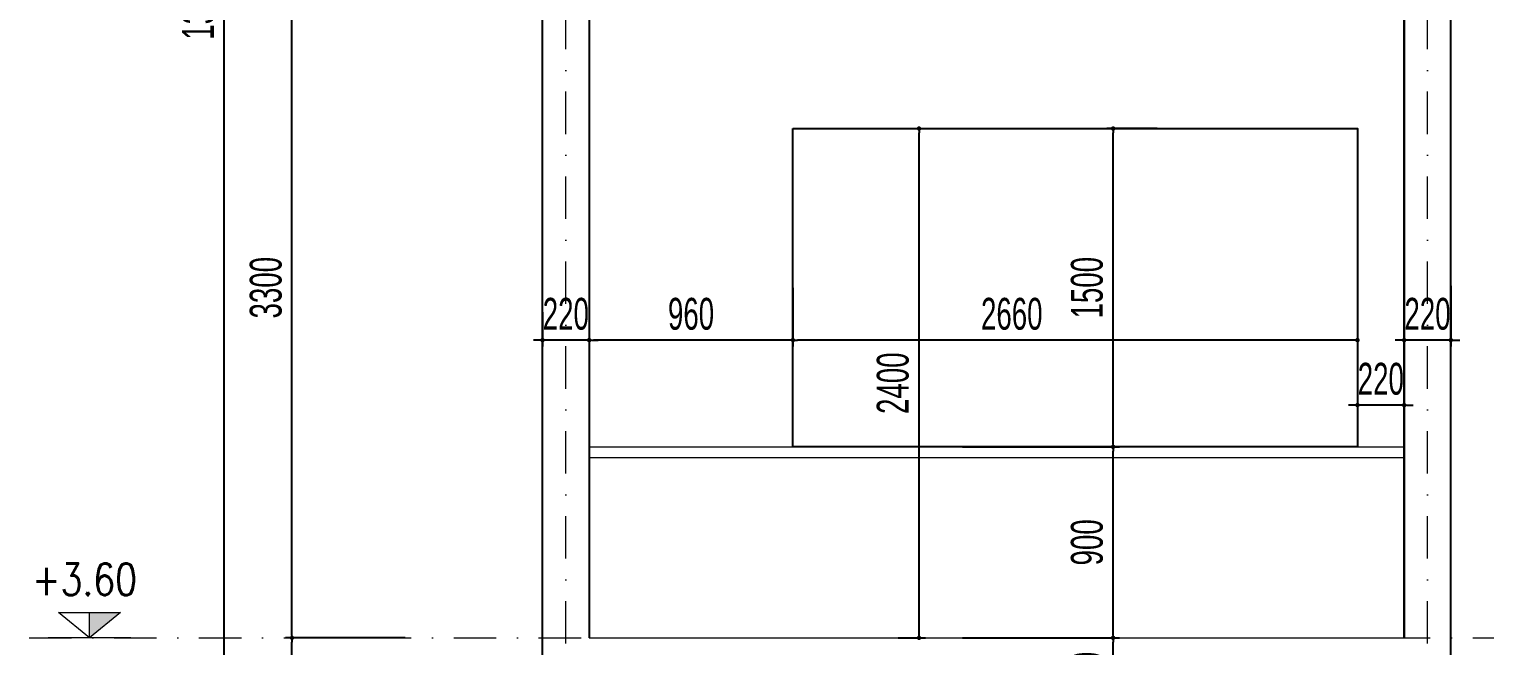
# Model space of a CAD drawing. Header units: millimetres. Extents: x 2565303 to 2664360, y -865723 to -262051.
# Drawn here: x 2642846 to 2649705, y -599559 to -596653 of the extents above; entities that cross this region are included whole.
import ezdxf
from ezdxf.enums import TextEntityAlignment as Align

# ---------------------------------------------------------------- set-up
doc = ezdxf.new("R2010")
doc.units = ezdxf.units.MM
doc.header["$LTSCALE"] = 10
doc.header["$MEASUREMENT"] = 0
doc.linetypes.add('DASHDOT', pattern=[1, 0.5, -0.25, 0, -0.25])
doc.layers.get('0').update_dxf_attribs({"linetype": 'CONTINUOUS'})
doc.layers.get('DEFPOINTS').update_dxf_attribs({"color": 10, "linetype": 'CONTINUOUS'})
for name, color, linetype, lineweight in [('LC Cua', 153, 'CONTINUOUS', 0), ('LC Dim', 8, 'CONTINUOUS', 13), ('LC Net truc', 134, 'DASHDOT', 5), ('LC Text1', 20, 'CONTINUOUS', 13), ('LC Text2', 7, 'CONTINUOUS', 13)]:
    doc.layers.add(name, color=color, linetype=linetype, lineweight=lineweight)
doc.layers.add('M3', color=3, linetype='CONTINUOUS')
doc.styles.add('HOATBIF', font='hoatbif.shx', dxfattribs={"width": 0.65})
doc.styles.add('T1', font='Vnsimli.shx', dxfattribs={"width": 0.7})
doc.dimstyles.new('1-100 (1-60)', dxfattribs={"dimscale": 60, "dimtxt": 2.5, "dimasz": 0.35, "dimexe": 0.5, "dimexo": 0, "dimgap": 0.8, "dimtad": 1, "dimdec": 0, "dimzin": 0, "dimdsep": 46, "dimtxsty": 'HOATBIF', "dimblk1": 'DOT', "dimblk2": 'DOT', "dimsah": 1, "dimcen": -1, "dimdle": 1, "dimclrd": 256, "dimclre": 256, "dimclrt": 4, "dimadec": 3, "dimazin": 2, "dimtfac": 0.333333, "dimtdec": 0, "dimtix": 1, "dimtmove": 2, "dimatfit": 3, "dimldrblk": 'DOT', "dimfxl": 1, "dimtvp": 0.833333, "dimtolj": 1, "dimtzin": 0, "dimarcsym": 0})

# ---------------------------------------------------------------- blocks, each defined once
blk = doc.blocks.new('DOT')
at = {"layer": 'M3', "color": 0, "linetype": 'ByBlock'}
blk.add_line((-0.5, 0), (-1, 0), dxfattribs=at)
at = {"layer": 'M3', "color": 0, "linetype": 'ByBlock', "const_width": 0.5}
blk.add_lwpolyline([(-0.25, 0, 1), (0.25, 0, 1)], format="xyb", close=True, dxfattribs=at)
blk = doc.blocks.new('*D640')
at = {"layer": 'DEFPOINTS', "color": 0, "transparency": 16777216}
for p in [(2644084.6, -599521.2), (2644617.2, -599521.2), (2644617.2, -603121.2)]:
    blk.add_point(p, dxfattribs=at)
at = {"layer": 'LC Dim', "lineweight": -2, "transparency": 16777216}
for p, q in [((2644617.2, -599521.2), (2644054.6, -599521.2)), ((2644084.6, -603100.2), (2644084.6, -599542.2)), ((2644617.2, -603121.2), (2644054.6, -603121.2))]:
    blk.add_line(p, q, dxfattribs=at)
at = {"layer": 'LC Dim', "lineweight": -2, "transparency": 16777216, "xscale": 21, "yscale": 21, "zscale": 21}
for p, rotation in [((2644084.6, -599521.2), 90), ((2644084.6, -603121.2), 270)]:
    blk.add_blockref('DOT', p, dxfattribs=dict(at, rotation=rotation))
at = {"layer": 'LC Dim', "color": 4, "transparency": 16777216, "insert": (2643961.6, -601321.2), "char_height": 150, "attachment_point": 5, "rotation": 90, "style": 'HOATBIF'}
blk.add_mtext('\\A1;3600', dxfattribs=at)
blk = doc.blocks.new('*D641')
at = {"layer": 'DEFPOINTS', "color": 0, "transparency": 16777216}
for p in [(2644084.6, -596221.2), (2644617.2, -596221.2), (2644617.2, -599521.2)]:
    blk.add_point(p, dxfattribs=at)
at = {"layer": 'LC Dim', "lineweight": -2, "transparency": 16777216}
for p, q in [((2644617.2, -596221.2), (2644054.6, -596221.2)), ((2644084.6, -599500.2), (2644084.6, -596242.2)), ((2644617.2, -599521.2), (2644054.6, -599521.2))]:
    blk.add_line(p, q, dxfattribs=at)
at = {"layer": 'LC Dim', "lineweight": -2, "transparency": 16777216, "xscale": 21, "yscale": 21, "zscale": 21}
for p, rotation in [((2644084.6, -596221.2), 90), ((2644084.6, -599521.2), 270)]:
    blk.add_blockref('DOT', p, dxfattribs=dict(at, rotation=rotation))
at = {"layer": 'LC Dim', "color": 4, "transparency": 16777216, "insert": (2643961.6, -597871.2), "char_height": 150, "attachment_point": 5, "rotation": 90, "style": 'HOATBIF'}
blk.add_mtext('\\A1;3300', dxfattribs=at)
blk = doc.blocks.new('*D644')
at = {"layer": 'DEFPOINTS', "color": 0, "transparency": 16777216}
for p in [(2643765.5, -589921.2), (2644617.2, -589921.2), (2644617.2, -603121.2)]:
    blk.add_point(p, dxfattribs=at)
at = {"layer": 'LC Dim', "lineweight": -2, "transparency": 16777216}
for p, q in [((2644617.2, -589921.2), (2643735.5, -589921.2)), ((2643765.5, -603100.2), (2643765.5, -589942.2)), ((2644617.2, -603121.2), (2643735.5, -603121.2))]:
    blk.add_line(p, q, dxfattribs=at)
at = {"layer": 'LC Dim', "lineweight": -2, "transparency": 16777216, "xscale": 21, "yscale": 21, "zscale": 21}
for p, rotation in [((2643765.5, -589921.2), 90), ((2643765.5, -603121.2), 270)]:
    blk.add_blockref('DOT', p, dxfattribs=dict(at, rotation=rotation))
at = {"layer": 'LC Dim', "color": 4, "transparency": 16777216, "insert": (2643642.5, -596521.2), "char_height": 150, "attachment_point": 5, "rotation": 90, "style": 'HOATBIF'}
blk.add_mtext('\\A1;13200', dxfattribs=at)
blk = doc.blocks.new('Caodo1')
at = {"layer": 'LC Text1'}
blk.add_hatch(color=256, dxfattribs=at).paths.add_polyline_path([(0, 200), (0, 0), (243, 200)])
for p, q in [((0, 0), (0, 200)), ((324, 0), (-324, 0))]:
    blk.add_line(p, q, dxfattribs=at)
blk.add_lwpolyline([(-243, 200), (243, 200), (0, 0), (0, 0)], close=True, dxfattribs=at)
at = {"layer": 'LC Text1', "style": 'T1', "width": 0.8}
blk.add_attdef('%%P0,00', text='', height=250, dxfattribs=at).set_placement((-39, 460), align=Align.MIDDLE_CENTER)
blk = doc.blocks.new('*D647')
at = {"layer": 'DEFPOINTS', "color": 0, "transparency": 16777216}
for p in [(2647244, -599521.2), (2647953.6, -599521.2), (2647330.8, -599871.2)]:
    blk.add_point(p, dxfattribs=at)
at = {"layer": 'LC Dim', "lineweight": -2, "transparency": 16777216}
for p, q in [((2647244, -599521.2), (2647983.6, -599521.2)), ((2647953.6, -599850.2), (2647953.6, -599542.2)), ((2647330.8, -599871.2), (2647983.6, -599871.2))]:
    blk.add_line(p, q, dxfattribs=at)
at = {"layer": 'LC Dim', "lineweight": -2, "transparency": 16777216, "xscale": 21, "yscale": 21, "zscale": 21}
for p, rotation in [((2647953.6, -599521.2), 90), ((2647953.6, -599871.2), 270)]:
    blk.add_blockref('DOT', p, dxfattribs=dict(at, rotation=rotation))
at = {"layer": 'LC Dim', "color": 4, "transparency": 16777216, "insert": (2647830.6, -599696.2), "char_height": 150, "attachment_point": 5, "rotation": 90, "style": 'HOATBIF'}
blk.add_mtext('\\A1;350', dxfattribs=at)
blk = doc.blocks.new('*D648')
at = {"layer": 'DEFPOINTS', "color": 0, "transparency": 16777216}
for p in [(2647244, -598621.2), (2647953.6, -598621.2), (2647244, -599521.2)]:
    blk.add_point(p, dxfattribs=at)
at = {"layer": 'LC Dim', "lineweight": -2, "transparency": 16777216}
for p, q in [((2647244, -598621.2), (2647983.6, -598621.2)), ((2647953.6, -599500.2), (2647953.6, -598642.2)), ((2647244, -599521.2), (2647983.6, -599521.2))]:
    blk.add_line(p, q, dxfattribs=at)
at = {"layer": 'LC Dim', "lineweight": -2, "transparency": 16777216, "xscale": 21, "yscale": 21, "zscale": 21}
for p, rotation in [((2647953.6, -598621.2), 90), ((2647953.6, -599521.2), 270)]:
    blk.add_blockref('DOT', p, dxfattribs=dict(at, rotation=rotation))
at = {"layer": 'LC Dim', "color": 4, "transparency": 16777216, "insert": (2647830.6, -599071.2), "char_height": 150, "attachment_point": 5, "rotation": 90, "style": 'HOATBIF'}
blk.add_mtext('\\A1;900', dxfattribs=at)
blk = doc.blocks.new('*D649')
at = {"layer": 'DEFPOINTS', "color": 0, "transparency": 16777216}
for p in [(2646920.7, -597121.2), (2647039, -597121.2), (2646940.2, -599521.2)]:
    blk.add_point(p, dxfattribs=at)
at = {"layer": 'LC Dim', "lineweight": -2, "transparency": 16777216}
for p, q in [((2646920.7, -597121.2), (2647069, -597121.2)), ((2647039, -599500.2), (2647039, -597142.2)), ((2646940.2, -599521.2), (2647069, -599521.2))]:
    blk.add_line(p, q, dxfattribs=at)
at = {"layer": 'LC Dim', "lineweight": -2, "transparency": 16777216, "xscale": 21, "yscale": 21, "zscale": 21}
for p, rotation in [((2647039, -597121.2), 90), ((2647039, -599521.2), 270)]:
    blk.add_blockref('DOT', p, dxfattribs=dict(at, rotation=rotation))
at = {"layer": 'LC Dim', "color": 4, "transparency": 16777216, "insert": (2646916, -598321.2), "char_height": 150, "attachment_point": 5, "rotation": 90, "style": 'HOATBIF'}
blk.add_mtext('\\A1;2400', dxfattribs=at)
blk = doc.blocks.new('*D650')
at = {"layer": 'DEFPOINTS', "color": 0, "transparency": 16777216}
for p in [(2649324.8, -597862.9), (2649544.8, -597862.9), (2649324.8, -598118.2)]:
    blk.add_point(p, dxfattribs=at)
at = {"layer": 'LC Dim', "lineweight": -2, "transparency": 16777216}
for p, q in [((2649324.8, -597862.9), (2649324.8, -598148.2)), ((2649544.8, -597862.9), (2649544.8, -598148.2)), ((2649303.8, -598118.2), (2649282.8, -598118.2)), ((2649544.8, -598118.2), (2649324.8, -598118.2)), ((2649565.8, -598118.2), (2649586.8, -598118.2))]:
    blk.add_line(p, q, dxfattribs=at)
at = {"layer": 'LC Dim', "lineweight": -2, "transparency": 16777216, "xscale": 21, "yscale": 21, "zscale": 21}
blk.add_blockref('DOT', (2649324.8, -598118.2), dxfattribs=at)
at = {"layer": 'LC Dim', "lineweight": -2, "transparency": 16777216, "xscale": 21, "yscale": 21, "zscale": 21, "rotation": 180}
blk.add_blockref('DOT', (2649544.8, -598118.2), dxfattribs=at)
at = {"layer": 'LC Dim', "color": 4, "transparency": 16777216, "insert": (2649434.8, -597995.2), "char_height": 150, "attachment_point": 5, "style": 'HOATBIF'}
blk.add_mtext('\\A1;220', dxfattribs=at)
blk = doc.blocks.new('*D651')
at = {"layer": 'DEFPOINTS', "color": 0, "transparency": 16777216}
for p in [(2649324.8, -598169), (2649104.8, -598262.3), (2649104.8, -598424.3)]:
    blk.add_point(p, dxfattribs=at)
at = {"layer": 'LC Dim', "lineweight": -2, "transparency": 16777216}
for p, q in [((2649324.8, -598169), (2649324.8, -598454.3)), ((2649104.8, -598262.3), (2649104.8, -598454.3)), ((2649083.8, -598424.3), (2649062.8, -598424.3)), ((2649324.8, -598424.3), (2649104.8, -598424.3)), ((2649345.8, -598424.3), (2649366.8, -598424.3))]:
    blk.add_line(p, q, dxfattribs=at)
at = {"layer": 'LC Dim', "lineweight": -2, "transparency": 16777216, "xscale": 21, "yscale": 21, "zscale": 21}
blk.add_blockref('DOT', (2649104.8, -598424.3), dxfattribs=at)
at = {"layer": 'LC Dim', "lineweight": -2, "transparency": 16777216, "xscale": 21, "yscale": 21, "zscale": 21, "rotation": 180}
blk.add_blockref('DOT', (2649324.8, -598424.3), dxfattribs=at)
at = {"layer": 'LC Dim', "color": 4, "transparency": 16777216, "insert": (2649214.8, -598301.3), "char_height": 150, "attachment_point": 5, "style": 'HOATBIF'}
blk.add_mtext('\\A1;220', dxfattribs=at)
blk = doc.blocks.new('*D652')
at = {"layer": 'DEFPOINTS', "color": 0, "transparency": 16777216}
for p in [(2646444.8, -597871.2), (2649104.8, -597956.2), (2646444.8, -598118.2)]:
    blk.add_point(p, dxfattribs=at)
at = {"layer": 'LC Dim', "lineweight": -2, "transparency": 16777216}
for p, q in [((2646444.8, -597871.2), (2646444.8, -598148.2)), ((2649104.8, -597956.2), (2649104.8, -598148.2)), ((2649083.8, -598118.2), (2646465.8, -598118.2))]:
    blk.add_line(p, q, dxfattribs=at)
at = {"layer": 'LC Dim', "lineweight": -2, "transparency": 16777216, "xscale": 21, "yscale": 21, "zscale": 21, "rotation": 180}
blk.add_blockref('DOT', (2646444.8, -598118.2), dxfattribs=at)
at = {"layer": 'LC Dim', "lineweight": -2, "transparency": 16777216, "xscale": 21, "yscale": 21, "zscale": 21}
blk.add_blockref('DOT', (2649104.8, -598118.2), dxfattribs=at)
at = {"layer": 'LC Dim', "color": 4, "transparency": 16777216, "insert": (2647476, -597995.2), "char_height": 150, "attachment_point": 5, "style": 'HOATBIF'}
blk.add_mtext('\\A1;2660', dxfattribs=at)
blk = doc.blocks.new('*D653')
at = {"layer": 'DEFPOINTS', "color": 0, "transparency": 16777216}
for p in [(2645484.8, -597871.2), (2646444.8, -597871.2), (2645484.8, -598118.2)]:
    blk.add_point(p, dxfattribs=at)
at = {"layer": 'LC Dim', "lineweight": -2, "transparency": 16777216}
for p, q in [((2645484.8, -597871.2), (2645484.8, -598148.2)), ((2646444.8, -597871.2), (2646444.8, -598148.2)), ((2646423.8, -598118.2), (2645505.8, -598118.2))]:
    blk.add_line(p, q, dxfattribs=at)
at = {"layer": 'LC Dim', "lineweight": -2, "transparency": 16777216, "xscale": 21, "yscale": 21, "zscale": 21, "rotation": 180}
blk.add_blockref('DOT', (2645484.8, -598118.2), dxfattribs=at)
at = {"layer": 'LC Dim', "lineweight": -2, "transparency": 16777216, "xscale": 21, "yscale": 21, "zscale": 21}
blk.add_blockref('DOT', (2646444.8, -598118.2), dxfattribs=at)
at = {"layer": 'LC Dim', "color": 4, "transparency": 16777216, "insert": (2645964.8, -597995.2), "char_height": 150, "attachment_point": 5, "style": 'HOATBIF'}
blk.add_mtext('\\A1;960', dxfattribs=at)
blk = doc.blocks.new('*D654')
at = {"layer": 'DEFPOINTS', "color": 0, "transparency": 16777216}
for p in [(2645484.8, -597871.2), (2645264.8, -597985.9), (2645264.8, -598118.2)]:
    blk.add_point(p, dxfattribs=at)
at = {"layer": 'LC Dim', "lineweight": -2, "transparency": 16777216}
for p, q in [((2645484.8, -597871.2), (2645484.8, -598148.2)), ((2645264.8, -597985.9), (2645264.8, -598148.2)), ((2645243.8, -598118.2), (2645222.8, -598118.2)), ((2645484.8, -598118.2), (2645264.8, -598118.2)), ((2645505.8, -598118.2), (2645526.8, -598118.2))]:
    blk.add_line(p, q, dxfattribs=at)
at = {"layer": 'LC Dim', "lineweight": -2, "transparency": 16777216, "xscale": 21, "yscale": 21, "zscale": 21}
blk.add_blockref('DOT', (2645264.8, -598118.2), dxfattribs=at)
at = {"layer": 'LC Dim', "lineweight": -2, "transparency": 16777216, "xscale": 21, "yscale": 21, "zscale": 21, "rotation": 180}
blk.add_blockref('DOT', (2645484.8, -598118.2), dxfattribs=at)
at = {"layer": 'LC Dim', "color": 4, "transparency": 16777216, "insert": (2645374.8, -597995.2), "char_height": 150, "attachment_point": 5, "style": 'HOATBIF'}
blk.add_mtext('\\A1;220', dxfattribs=at)
blk = doc.blocks.new('*D694')
at = {"layer": 'DEFPOINTS', "color": 0, "transparency": 16777216}
for p in [(2647953.6, -597121.2), (2648161.4, -597121.2), (2648161.4, -598621.2)]:
    blk.add_point(p, dxfattribs=at)
at = {"layer": 'LC Dim', "lineweight": -2, "transparency": 16777216}
for p, q in [((2648161.4, -597121.2), (2647923.6, -597121.2)), ((2647953.6, -598600.2), (2647953.6, -597142.2)), ((2648161.4, -598621.2), (2647923.6, -598621.2))]:
    blk.add_line(p, q, dxfattribs=at)
at = {"layer": 'LC Dim', "lineweight": -2, "transparency": 16777216, "xscale": 21, "yscale": 21, "zscale": 21}
for p, rotation in [((2647953.6, -597121.2), 90), ((2647953.6, -598621.2), 270)]:
    blk.add_blockref('DOT', p, dxfattribs=dict(at, rotation=rotation))
at = {"layer": 'LC Dim', "color": 4, "transparency": 16777216, "insert": (2647830.6, -597871.2), "char_height": 150, "attachment_point": 5, "rotation": 90, "style": 'HOATBIF'}
blk.add_mtext('\\A1;1500', dxfattribs=at)

msp = doc.modelspace()

# ---------------------------------------------------------------- linework, layer by layer
for p, q in [((2645264.8, -603421.2), (2645264.8, -589701.2)), ((2649544.8, -603421.2), (2649544.8, -589701.2)), ((2645484.8, -590271.2), (2645484.8, -599521.2)), ((2649324.8, -599521.2), (2649324.8, -596571.2)), ((2649324.8, -596571.2), (2649324.8, -599521.2))]:
    msp.add_line(p, q)
msp.add_lwpolyline([(2646444.8, -597121.2), (2649104.8, -597121.2), (2649104.8, -598621.2), (2646444.8, -598621.2)], close=True)
msp.add_lwpolyline([(2646444.8, -597121.2), (2649104.8, -597121.2), (2649104.8, -598621.2), (2646444.8, -598621.2)], close=True)
at = {"layer": 'LC Cua'}
for p, q in [((2645484.8, -598621.2), (2649324.8, -598621.2)), ((2645484.8, -598671.2), (2649324.8, -598671.2))]:
    msp.add_line(p, q, dxfattribs=at)
at = {"layer": 'LC Net truc', "ltscale": 40}
for p, q in [((2645374.8, -605549.2), (2645374.8, -589363.9)), ((2649434.8, -605549.2), (2649434.8, -589363.9)), ((2642846, -599521.2), (2651929.2, -599521.2))]:
    msp.add_line(p, q, dxfattribs=at)
at = {"layer": 'LC Text2'}
msp.add_line((2645484.8, -599521.2), (2649324.8, -599521.2), dxfattribs=at)

# ---------------------------------------------------------------- block references
at = {"layer": 'LC Text1'}
ref = msp.add_blockref('Caodo1', (2643130.7, -599521.2), dxfattribs=dict(at, xscale=0.5999999999992269, yscale=0.5999999999992269, zscale=0.5999999999992269))
ref.add_attrib('%%P0,00', '+3.60', dxfattribs={"layer": 'LC Text2', "height": 150, "style": 'T1', "width": 0.8}).set_placement((2643107.2, -599245.5), align=Align.MIDDLE_CENTER)

# ---------------------------------------------------------------- dimensions: what is measured, and where the dimension line sits
at = {"layer": 'LC Dim'}
for base, p1, p2, picture, middle in [((2643765.5, -589921.2), (2644617.2, -603121.2), (2644617.2, -589921.2), '*D644', (2643642.5, -596521.2)), ((2644084.6, -596221.2), (2644617.2, -599521.2), (2644617.2, -596221.2), '*D641', (2643961.6, -597871.2)), ((2647039, -597121.2), (2646940.2, -599521.2), (2646920.7, -597121.2), '*D649', (2646916, -598321.2)), ((2647953.6, -597121.2), (2648161.4, -598621.2), (2648161.4, -597121.2), '*D694', (2647830.6, -597871.2)), ((2647953.6, -598621.2), (2647244, -599521.2), (2647244, -598621.2), '*D648', (2647830.6, -599071.2)), ((2644084.6, -599521.2), (2644617.2, -603121.2), (2644617.2, -599521.2), '*D640', (2643961.6, -601321.2)), ((2647953.6, -599521.2), (2647330.8, -599871.2), (2647244, -599521.2), '*D647', (2647830.6, -599696.2))]:
    dim = msp.add_linear_dim(base=base, p1=p1, p2=p2, angle=90, dimstyle='1-100 (1-60)', dxfattribs=at)
    dim.commit()
    dim.dimension.update_dxf_attribs({"geometry": picture, "text_midpoint": middle})
for base, p1, p2, picture, middle in [((2645264.8, -598118.2), (2645484.8, -597871.2), (2645264.8, -597985.9), '*D654', (2645374.8, -597995.2)), ((2645484.8, -598118.2), (2646444.8, -597871.2), (2645484.8, -597871.2), '*D653', (2645964.8, -597995.2)), ((2649324.8, -598118.2), (2649544.8, -597862.9), (2649324.8, -597862.9), '*D650', (2649434.8, -597995.2)), ((2649104.8, -598424.3), (2649324.8, -598169), (2649104.8, -598262.3), '*D651', (2649214.8, -598301.3))]:
    dim = msp.add_linear_dim(base=base, p1=p1, p2=p2, dimstyle='1-100 (1-60)', dxfattribs=at)
    dim.commit()
    dim.dimension.update_dxf_attribs({"geometry": picture, "text_midpoint": middle})
dim = msp.add_linear_dim(base=(2646444.8, -598118.2), p1=(2649104.8, -597956.2), p2=(2646444.8, -597871.2), dimstyle='1-100 (1-60)', dxfattribs=at)
dim.commit()
dim.dimension.update_dxf_attribs({"geometry": '*D652', "text_midpoint": (2647476, -597995.2), "dimtype": 160})

doc.saveas('drawing.dxf')
